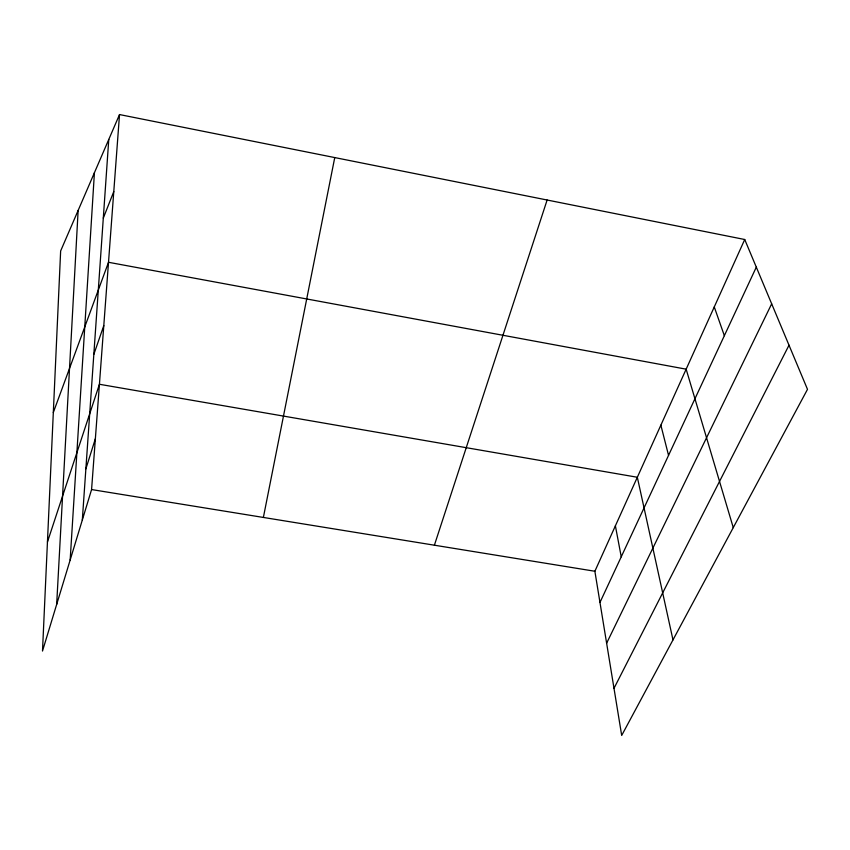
<?xml version="1.0" encoding="UTF-8"?>
<svg xmlns="http://www.w3.org/2000/svg" width="850" height="850" viewBox="0 0 850 850"><rect width="100%" height="100%" fill="white"/><g stroke="black" fill="none" stroke-linecap="round" stroke-linejoin="round"><path stroke-width="1.27" d="M56.663 604.435L78.136 210.417M70.157 560.033L94.424 172.699M82.312 520.051L108.768 139.464M119.521 114.559L60.648 250.952L42.5 651.047L91.577 489.558L119.521 114.559L744.727 239.509L807.5 389.342L621.69 735.441L594.872 571.253L744.727 239.509M263.373 517.448L334.751 157.569M85.871 468.86L95.359 438.781M434.392 545.211L547.124 200.016M47.441 542.013L99.429 384.274L637.33 477.254L672.987 639.901M93.829 354.376L103.796 325.614M53.316 412.516L108.513 262.289L686.152 369.176L733.263 527.627M103.307 218.099L113.783 191.569M599.962 602.459L756.309 267.144M606.624 643.216L771.673 303.832M613.997 688.319L789.013 345.206M91.577 489.558L594.872 571.253M714.266 306.946L724.349 335.676M660.864 425.17L668.546 455.356M615.389 525.831L621.244 556.814"/></g></svg>
